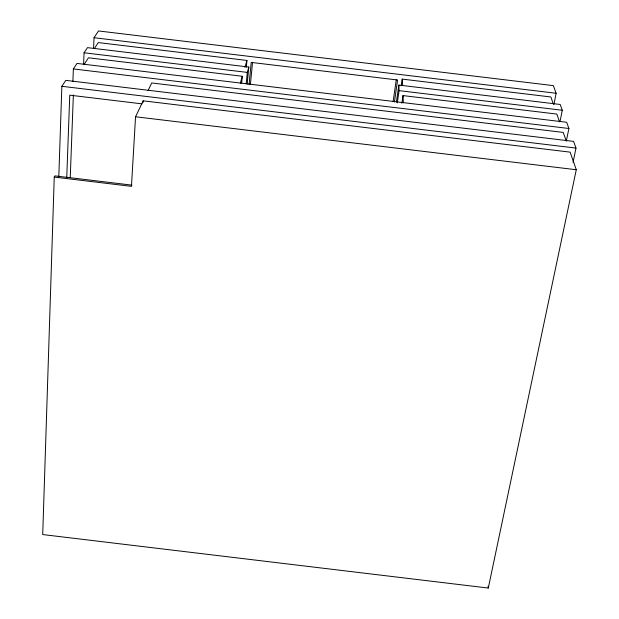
<?xml version="1.0" encoding="UTF-8"?>
<svg xmlns="http://www.w3.org/2000/svg" width="619" height="619" viewBox="0 0 619 619"><rect width="100%" height="100%" fill="white"/><g stroke="black" fill="none" stroke-linecap="round" stroke-linejoin="round"><path stroke-width="0.93" d="M54.255 177.08L42.719 534.561L488.29 588.05L576.281 169.738L570.138 152.142L143.182 100.827L135.553 116.767L131.46 186.358L54.255 177.08L54.944 175.881L131.979 185.143M58.797 176.949L61.861 86.296L65.792 80.362L573.581 141.395L576.003 148.088L573.039 162.294M66.744 177.754L69.761 95.164L142.037 103.853M72.895 81.491L73.359 68.933L77.011 63.417L566.64 122.268L568.9 128.489L566.377 140.799M70.241 177.63L73.367 94.908M83.588 64.345L84.06 52.777L87.465 47.64L248.815 67.038L247.19 84.099M93.57 48.305L94.034 37.713L98.514 30.95L553.355 85.623L556.125 93.26L553.873 104.603M143.082 102.398L143.182 100.827M241.681 82.992L242.308 76.276L88.44 57.784L83.983 64.686M246.3 67.185L246.935 60.445L98.251 42.572L94.274 48.739M246.215 83.774L247.291 72.4L248.815 67.038M249.086 84.517L251.206 62.403L397.599 79.998L394.419 101.988M250.401 84.494L252.529 62.426M393.119 101.648L396.292 79.712M396.392 102.034L398.86 85.074L560.187 104.464L562.284 110.259L559.994 121.633M397.297 102.893L399.085 90.645L398.86 85.074M401.236 85.809L402.218 79.108L550.871 96.974L553.293 103.915M401.878 103.218L403.008 95.589L556.845 114.082L559.553 121.85M240.296 83.155L242.308 76.276M244.9 67.401L246.935 60.445M148.111 90.521L151.725 82.961L563.251 132.42L566.269 141.078M94.034 37.713L556.125 93.26M84.06 52.777L247.291 72.4M399.085 90.645L562.284 110.259M73.359 68.933L568.9 128.489M61.861 86.296L576.003 148.088M135.553 116.767L576.281 169.738M488.082 586.162L488.29 588.05M402.218 79.108L402.52 85.445M403.008 95.589L403.348 102.754"/></g></svg>
